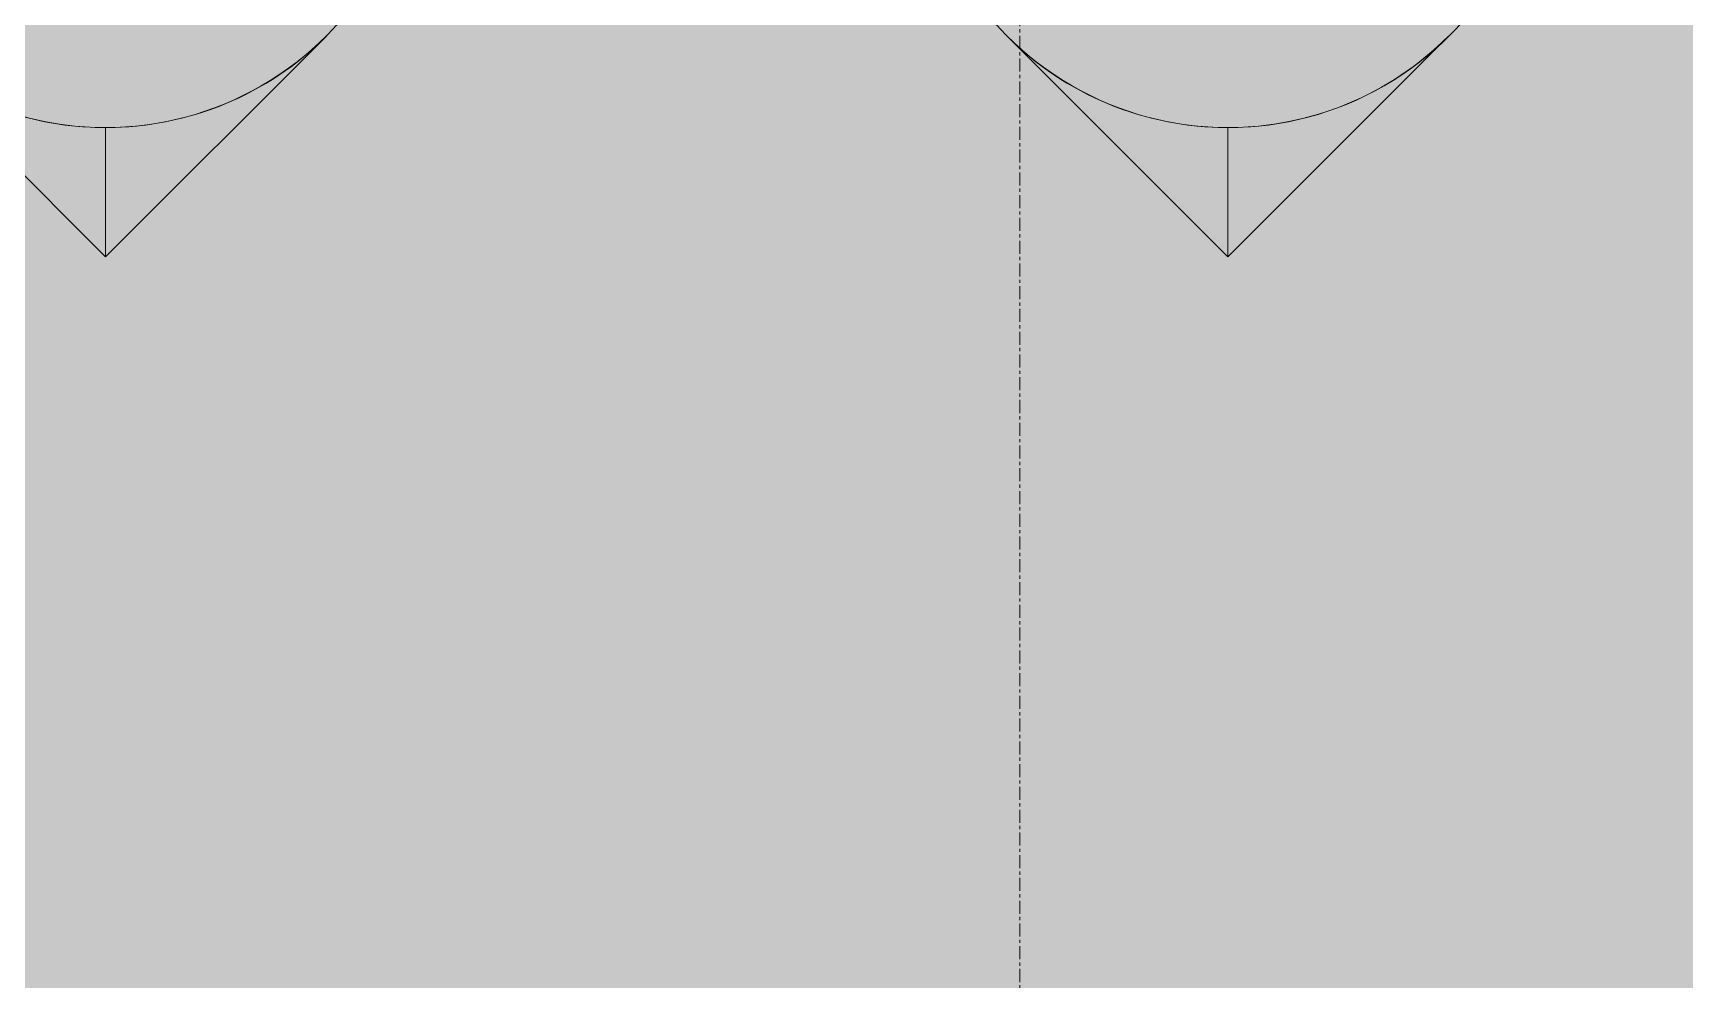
# Model space of a CAD drawing. Header units: inches. Extents: x 8252 to 9002, y -226 to 478.
# Drawn here: x 8396.6 to 8460.1, y -36.4 to 0 of the extents above; entities that cross this region are included whole.
import ezdxf

# ---------------------------------------------------------------- set-up
doc = ezdxf.new("R2010")
doc.units = ezdxf.units.IN
doc.header["$MEASUREMENT"] = 0
doc.linetypes.add('Grid Line 1_2_', pattern=[0.875, 0.5, -0.125, 0.125, -0.125])
for name, color, linetype, lineweight in [('C-TOPO', 7, 'Continuous', 9), ('G-ANNO-SYMB', 111, 'Continuous', 9), ('S-GRID-1', 1, 'Grid Line 1_2_', 9)]:
    doc.layers.add(name, color=color, linetype=linetype, lineweight=lineweight)

# ---------------------------------------------------------------- blocks, each defined once
blk = doc.blocks.new('Section - Section Head - Filled-22785-Section 18')
at = {"layer": 'G-ANNO-SYMB'}
h = blk.add_hatch(color=256, dxfattribs=at)
edge = h.paths.add_edge_path(flags=0)
edge.add_line((8608.219, -199.981), (8600.167, -191.929))
edge.add_line((8600.167, -191.929), (8600.167, -196.883))
edge.add_arc((8600.167, -208.899), 12.016, 47.9216, 90, ccw=False)
h = blk.add_hatch(color=256, dxfattribs=at)
edge = h.paths.add_edge_path(flags=0)
edge.add_arc((8600.167, -208.899), 12, 0, 45, ccw=False)
edge.add_line((8612.167, -208.899), (8617.138, -208.899))
edge.add_line((8617.138, -208.899), (8608.652, -200.414))
h = blk.add_hatch(color=256, dxfattribs=at)
edge = h.paths.add_edge_path(flags=0)
edge.add_line((8608.652, -217.384), (8617.138, -208.899))
edge.add_line((8617.138, -208.899), (8612.167, -208.899))
edge.add_arc((8600.167, -208.899), 12, 315, 360, ccw=False)
h = blk.add_hatch(color=256, dxfattribs=at)
edge = h.paths.add_edge_path(flags=0)
edge.add_arc((8600.167, -208.899), 12.016, 270, 312.0784, ccw=False)
edge.add_line((8600.167, -220.915), (8600.167, -225.87))
edge.add_line((8600.167, -225.87), (8608.219, -217.817))
for p, q in [((8600.167, -196.883), (8600.167, -191.929)), ((8600.167, -191.929), (8608.219, -199.981)), ((8608.652, -200.414), (8617.138, -208.899)), ((8617.138, -208.899), (8608.652, -217.384)), ((8612.167, -208.899), (8617.138, -208.899)), ((8617.138, -208.899), (8612.167, -208.899)), ((8608.219, -217.817), (8600.167, -225.87)), ((8600.167, -225.87), (8600.167, -220.915))]:
    blk.add_line(p, q, dxfattribs=at)
for centre, radius, start, end in [((8600.167, -208.915), 12, 90, 270), ((8600.167, -208.899), 12.016, 47.9216, 90), ((8600.167, -208.915), 12, 270, 90), ((8600.167, -208.899), 12, 360, 45), ((8600.167, -208.899), 12, 315, 360), ((8600.167, -208.899), 12.016, 270, 312.0784)]:
    blk.add_arc(centre, radius, start, end, dxfattribs=at)

msp = doc.modelspace()

# ---------------------------------------------------------------- hatches: boundary and pattern name
at = {"layer": 'C-TOPO'}
msp.add_hatch(color=256, dxfattribs=at).paths.add_polyline_path([(8337.942, -196.928), (8472.569, -196.928), (8472.569, 22.671), (8465.995, 22.671), (8462.761, 22.285), (8459.042, 22.285), (8457.464, 22.671), (8451.819, 22.671), (8441.774, 21.318), (8441.643, 21.286), (8436.803, 20.036), (8431.761, 19.435), (8427.969, 19.452), (8427.821, 19.489), (8426.345, 19.293), (8388.291, 11.686), (8388.472, 11.458), (8388.805, 11.158), (8389.181, 11.002), (8384.87, 11.002), (8372.826, 8.595), (8356.455, 5.907), (8337.942, 3.013), (8337.942, -121.589)], flags=0)

# ---------------------------------------------------------------- linework, layer by layer
at = {"layer": 'S-GRID-1'}
msp.add_line((8434.569, -194), (8434.569, 454.145), dxfattribs=at)

# ---------------------------------------------------------------- block references
at = {"layer": 'G-ANNO-SYMB', "rotation": 270.0000000000005}
msp.add_blockref('Section - Section Head - Filled-22785-Section 18', (8608.315, 8608.513), dxfattribs=at)
at = {"layer": 'G-ANNO-SYMB', "extrusion": (0, 0, -1), "rotation": 270.0000000000007}
msp.add_blockref('Section - Section Head - Filled-22785-Section 18', (-8233.656, 8608.513), dxfattribs=at)

doc.saveas('drawing.dxf')
